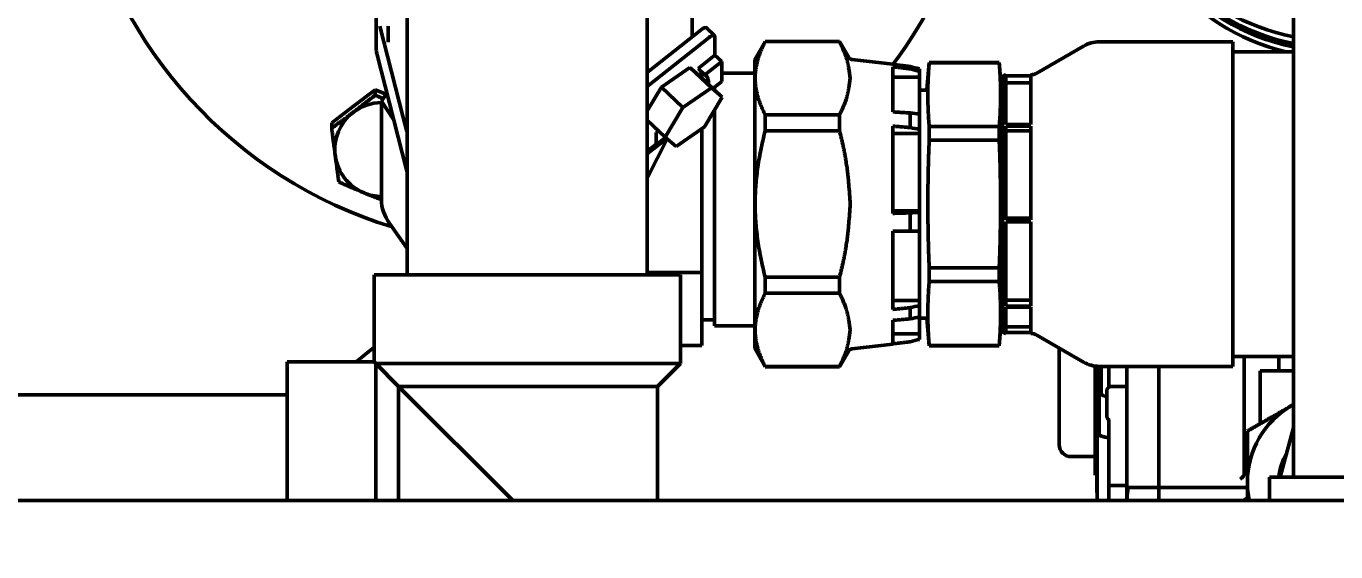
# Model space of a CAD drawing. Header units: inches. Extents: x 11 to 1621, y 11 to 1332.
# Drawn here: x 747.79 to 760.75, y 301.77 to 306.96 of the extents above; entities that cross this region are included whole.
import ezdxf

# ---------------------------------------------------------------- set-up
doc = ezdxf.new("R2010")
doc.units = ezdxf.units.IN
doc.header["$LTSCALE"] = 48
doc.header["$MEASUREMENT"] = 0
doc.layers.add('Dimension (ANSI)', color=7, linetype='Continuous', lineweight=25)
doc.layers.add('Visible (ANSI)', color=7, linetype='Continuous', lineweight=50)
doc.styles.add('Dimension Text', font='tahoma.ttf')
doc.dimstyles.new('ELC FT', dxfattribs={"dimscale": 48, "dimtxt": 0.12, "dimasz": 0.098425, "dimexe": 0.05, "dimexo": 0.1, "dimgap": 0.031496, "dimtad": 1, "dimdec": 5, "dimzin": 3, "dimdsep": 46, "dimlunit": 4, "dimtxsty": 'Dimension Text', "dimcen": 0.09, "dimdle": 0.5, "dimclrd": 5, "dimclre": 5, "dimclrt": 256, "dimadec": 1, "dimazin": 3, "dimtfac": 0.833333, "dimtofl": 0, "dimtmove": 0, "dimatfit": 3, "dimfxl": 0, "dimfrac": 2, "dimtolj": 1, "dimtzin": 0, "dimlwd": 25, "dimlwe": 25, "dimarcsym": 0})

# ---------------------------------------------------------------- blocks, each defined once
blk = doc.blocks.new('*D15')
at = {"layer": 'Defpoints', "color": 0, "linetype": 'Continuous', "transparency": 16777216}
for p in [(804.877, 319.63), (264.502, 280.771), (804.877, 187.693)]:
    blk.add_point(p, dxfattribs=at)
at = {"layer": 'Dimension (ANSI)', "color": 5, "linetype": 'Continuous', "lineweight": 25, "transparency": 16777216}
for p, q in [((804.877, 314.83), (804.877, 185.293)), ((264.502, 275.971), (264.502, 185.293)), ((269.227, 187.693), (800.153, 187.693))]:
    blk.add_line(p, q, dxfattribs=at)
at = {"layer": 'Dimension (ANSI)', "color": 5, "linetype": 'Continuous', "transparency": 16777216}
for points in [[(269.227, 188.48), (269.227, 186.905), (264.502, 187.693)], [(800.153, 188.48), (800.153, 186.905), (804.877, 187.693)]]:
    blk.add_solid(points, dxfattribs=at)
at = {"layer": 'Dimension (ANSI)', "linetype": 'Continuous', "lineweight": 25, "transparency": 16777216, "insert": (534.752, 192.841), "char_height": 5.76, "attachment_point": 5, "style": 'Dimension Text'}
blk.add_mtext('\\A1;45\'-0 3/8"', dxfattribs=at)
blk = doc.blocks.new('*D25')
at = {"layer": 'Defpoints', "color": 0, "linetype": 'Continuous', "transparency": 16777216}
for p in [(804.877, 319.63), (744.252, 285.943), (804.877, 225.928)]:
    blk.add_point(p, dxfattribs=at)
at = {"layer": 'Dimension (ANSI)', "color": 5, "linetype": 'Continuous', "lineweight": 25, "transparency": 16777216}
for p, q in [((804.877, 314.83), (804.877, 223.528)), ((744.252, 281.143), (744.252, 223.528)), ((748.977, 225.928), (800.153, 225.928))]:
    blk.add_line(p, q, dxfattribs=at)
at = {"layer": 'Dimension (ANSI)', "color": 5, "linetype": 'Continuous', "transparency": 16777216}
for points in [[(748.977, 226.715), (748.977, 225.141), (744.252, 225.928)], [(800.153, 226.715), (800.153, 225.141), (804.877, 225.928)]]:
    blk.add_solid(points, dxfattribs=at)
at = {"layer": 'Dimension (ANSI)', "linetype": 'Continuous', "lineweight": 25, "transparency": 16777216, "insert": (774.565, 231.076), "char_height": 5.76, "attachment_point": 5, "style": 'Dimension Text'}
blk.add_mtext('\\A1;5\'-0 5/8"', dxfattribs=at)

msp = doc.modelspace()

# ---------------------------------------------------------------- linework, layer by layer
at = {"layer": 'Visible (ANSI)'}
for p, q in [((760.332429, 334.773116), (760.332429, 302.503616)), ((751.564929, 320.016153), (751.564929, 304.504153)), ((753.939929, 320.016153), (753.939929, 304.504153)), ((751.258607, 307.12414), (751.258607, 306.730439)), ((754.385337, 307.08087), (754.385337, 306.859878)), ((751.409679, 306.512176), (751.294735, 306.963663)), ((751.377429, 306.806387), (751.377429, 306.964438)), ((754.47168, 306.928238), (753.939929, 306.507237)), ((753.939929, 306.368649), (754.551374, 306.852745)), ((754.385337, 306.889305), (754.402258, 306.873275)), ((754.525831, 306.946032), (754.605525, 306.870538)), ((754.609489, 306.859386), (754.609489, 306.676966)), ((755.002429, 306.633119), (755.106852, 306.813985)), ((755.106852, 306.811484), (755.106852, 306.813985)), ((755.841508, 306.813985), (755.106852, 306.813985)), ((755.841508, 306.811484), (755.106852, 306.811484)), ((755.841508, 306.813985), (755.841508, 306.811484)), ((755.933477, 306.654691), (755.841508, 306.813985)), ((757.794089, 306.499337), (758.257083, 306.766647)), ((759.735185, 306.808316), (758.412595, 306.808316)), ((759.735185, 306.808316), (759.735185, 303.599655)), ((751.263224, 306.693733), (751.556134, 305.543217)), ((754.609489, 306.676966), (754.441917, 306.544296)), ((754.508328, 306.481385), (754.6759, 306.614055)), ((754.609489, 306.676966), (754.6759, 306.614055)), ((754.6759, 306.614055), (754.6759, 306.417205)), ((755.002429, 306.633119), (755.002429, 303.774852)), ((756.368571, 306.588245), (755.963037, 306.635268)), ((756.368571, 306.588245), (756.368571, 306.585208)), ((756.705657, 306.336837), (756.729029, 306.603985)), ((756.729029, 306.60181), (756.729029, 306.603985)), ((757.422324, 306.603985), (756.729029, 306.603985)), ((757.422324, 306.60181), (756.729029, 306.60181)), ((757.422324, 306.603985), (757.422324, 306.60181)), ((757.455658, 306.222982), (757.422324, 306.603985)), ((759.735185, 306.709891), (760.332429, 306.709891)), ((751.524623, 306.060688), (751.409679, 306.512176)), ((754.079617, 306.35946), (754.362107, 306.556555)), ((754.362107, 306.556555), (754.574623, 306.355239)), ((754.362107, 306.556555), (754.469399, 306.462487)), ((754.441917, 306.544296), (754.508328, 306.481385)), ((754.469399, 306.462487), (754.681915, 306.261171)), ((754.6759, 306.499863), (755.002429, 306.499863)), ((756.368571, 306.56224), (756.368571, 306.115848)), ((756.63235, 306.460233), (756.368571, 306.460233)), ((756.541799, 306.565422), (756.541799, 306.54176)), ((756.63235, 306.517006), (756.63235, 306.541507)), ((756.63235, 306.517006), (756.63235, 306.460233)), ((756.63235, 306.093203), (756.63235, 306.460233)), ((757.487154, 306.483513), (757.487154, 306.473871)), ((757.735034, 306.473871), (757.487154, 306.473871)), ((757.487154, 306.471426), (757.735034, 306.471426)), ((757.487154, 306.471426), (757.487154, 305.991067)), ((757.735034, 306.483513), (757.735034, 306.473871)), ((757.735034, 306.471426), (757.735034, 305.991067)), ((751.031857, 306.171327), (751.246679, 306.334756)), ((751.246679, 306.334756), (751.246679, 306.28227)), ((751.246679, 306.334756), (751.355308, 306.290145)), ((753.939929, 306.127311), (754.079617, 306.35946)), ((754.079617, 306.35946), (754.292133, 306.158145)), ((754.292133, 306.158145), (754.574623, 306.355239)), ((754.574623, 306.355239), (754.681915, 306.261171)), ((754.6759, 306.417205), (754.589452, 306.348762)), ((754.604429, 306.36062), (754.604429, 306.334573)), ((756.699774, 306.331446), (756.63235, 306.331446)), ((757.455658, 306.452017), (757.455658, 303.955954)), ((757.487154, 306.404318), (757.735034, 306.404318)), ((751.309054, 306.220763), (751.363026, 306.301722)), ((751.429717, 306.039768), (751.309054, 306.220763)), ((751.309054, 306.220763), (751.309054, 305.249863)), ((754.681915, 306.261171), (754.506717, 305.970008)), ((750.817035, 306.007899), (751.031857, 306.171327)), ((754.116936, 305.866982), (754.292133, 306.158145)), ((754.604429, 306.132397), (754.604429, 303.999863)), ((755.106852, 306.087314), (755.841508, 306.087314)), ((755.106852, 305.930038), (755.106852, 306.087314)), ((755.841508, 306.087314), (755.841508, 305.930038)), ((756.541799, 306.105596), (756.541799, 305.961087)), ((756.63235, 305.943571), (756.63235, 306.093203)), ((750.817035, 306.007899), (750.817035, 305.955413)), ((751.556134, 305.936917), (751.524623, 306.060688)), ((753.939929, 306.03466), (754.116936, 305.866982)), ((754.506717, 305.970008), (754.224228, 305.772914)), ((754.479429, 305.950969), (754.479429, 304.528176)), ((756.368571, 305.975579), (756.368571, 305.112332)), ((756.63235, 305.943571), (756.63235, 305.903399)), ((756.729029, 305.835335), (756.729029, 305.972098)), ((756.729029, 305.972098), (757.422324, 305.972098)), ((757.422324, 305.972098), (757.422324, 305.835335)), ((757.735034, 305.991067), (757.487154, 305.991067)), ((757.487154, 305.976134), (757.735034, 305.976134)), ((757.487154, 305.976134), (757.487154, 305.047201)), ((757.735034, 305.976134), (757.735034, 305.047201)), ((754.121055, 305.863371), (753.939929, 305.719969)), ((753.939929, 305.701635), (754.132043, 305.853736)), ((754.135418, 305.850778), (753.939929, 305.4598)), ((754.050864, 305.929571), (754.02834, 305.911738)), ((754.02834, 305.911738), (754.02834, 305.798217)), ((754.224228, 305.772914), (754.116936, 305.866982)), ((755.841508, 305.930038), (755.106852, 305.930038)), ((756.63235, 305.903399), (756.368571, 305.903399)), ((756.63235, 305.138664), (756.63235, 305.903399)), ((757.422324, 305.835335), (756.729029, 305.835335)), ((757.487154, 305.928649), (757.735034, 305.928649)), ((754.02834, 305.798217), (753.939929, 305.728219)), ((756.63235, 305.138664), (756.368571, 305.138664)), ((756.541799, 305.117618), (756.541799, 304.936914)), ((756.63235, 305.138664), (756.63235, 305.124008)), ((756.63235, 304.936897), (756.63235, 305.124008)), ((757.487154, 305.064525), (757.735034, 305.064525)), ((757.735034, 305.047201), (757.487154, 305.047201)), ((751.564929, 304.764178), (751.391602, 305.009301)), ((756.368571, 304.936929), (756.368571, 304.162505)), ((756.63235, 304.936857), (756.368571, 304.936857)), ((756.541799, 304.936914), (756.63235, 304.936897)), ((756.63235, 304.936897), (756.63235, 304.936857)), ((756.63235, 304.25081), (756.63235, 304.936857)), ((757.487154, 305.028528), (757.487154, 304.195178)), ((757.487154, 305.028528), (757.735034, 305.028528)), ((757.487154, 305.028482), (757.735034, 305.028482)), ((757.735034, 305.028528), (757.735034, 304.195178)), ((753.939929, 304.528176), (754.479429, 304.528176)), ((754.479429, 304.528176), (754.479429, 303.806488)), ((756.729029, 304.437511), (756.729029, 304.574383)), ((756.729029, 304.574383), (757.422324, 304.574383)), ((757.422324, 304.574383), (757.422324, 304.437511)), ((754.268054, 304.504153), (751.236804, 304.504153)), ((751.236804, 303.644778), (751.236804, 304.504153)), ((754.268054, 303.629153), (754.268054, 304.504153)), ((755.106852, 304.479943), (755.841508, 304.479943)), ((755.106852, 304.322539), (755.106852, 304.479943)), ((755.841508, 304.479943), (755.841508, 304.322539)), ((757.422324, 304.437511), (756.729029, 304.437511)), ((755.841508, 304.322539), (755.106852, 304.322539)), ((756.63235, 304.25081), (756.368571, 304.25081)), ((756.541799, 304.180234), (756.541799, 304.069188)), ((756.63235, 304.25081), (756.63235, 304.201663)), ((756.63235, 304.08668), (756.63235, 304.201663)), ((757.455658, 304.184989), (757.422324, 303.803985)), ((757.487154, 304.253272), (757.735034, 304.253272)), ((757.735034, 304.195178), (757.487154, 304.195178)), ((757.487154, 304.183703), (757.487154, 303.924458)), ((757.487154, 304.183703), (757.735034, 304.183703)), ((757.735034, 304.183703), (757.735034, 303.924458)), ((754.479429, 304.059863), (754.604429, 304.059863)), ((754.604429, 303.999863), (755.002429, 303.999863)), ((756.368571, 304.054717), (756.368571, 303.819726)), ((756.63235, 303.919651), (756.63235, 304.08668)), ((756.699774, 304.076525), (756.63235, 304.076525)), ((756.705657, 304.071134), (756.729029, 303.803985)), ((756.368571, 303.919651), (756.63235, 303.919651)), ((756.63235, 303.919651), (756.63235, 303.866464)), ((757.735034, 303.99089), (757.487154, 303.99089)), ((757.735034, 303.9341), (757.487154, 303.9341)), ((757.794089, 303.908634), (758.257083, 303.641324)), ((751.057805, 303.644778), (751.236804, 303.790776)), ((754.268054, 303.806488), (754.479429, 303.806488)), ((755.002429, 303.774852), (755.106852, 303.593985)), ((755.933477, 303.75328), (755.841508, 303.593985)), ((756.368571, 303.819726), (755.963037, 303.772703)), ((756.729029, 303.803985), (756.729029, 303.806271)), ((756.729029, 303.806271), (757.422324, 303.806271)), ((757.422324, 303.803985), (756.729029, 303.803985)), ((757.422324, 303.806271), (757.422324, 303.803985)), ((758.01589, 303.190844), (758.01589, 303.769564)), ((750.377429, 303.644778), (750.377429, 302.273462)), ((751.236804, 303.644778), (750.377429, 303.644778)), ((751.236804, 303.644778), (751.252429, 303.629153)), ((751.252429, 303.629153), (751.252429, 302.273462)), ((754.268054, 303.629153), (751.252429, 303.629153)), ((751.252429, 303.629153), (751.479773, 303.401809)), ((754.04071, 303.401809), (754.268054, 303.629153)), ((759.735185, 303.69808), (760.332429, 303.69808)), ((759.846598, 303.33027), (759.846598, 303.69808)), ((760.187429, 303.553723), (760.187429, 303.69808)), ((755.106852, 303.596614), (755.841508, 303.596614)), ((755.106852, 303.593985), (755.106852, 303.596614)), ((755.841508, 303.593985), (755.106852, 303.593985)), ((755.841508, 303.596614), (755.841508, 303.593985)), ((758.37022, 303.602555), (758.37022, 302.729529)), ((758.389905, 303.480915), (758.389905, 303.600484)), ((758.389905, 302.905358), (758.389905, 303.480915)), ((758.40959, 303.310341), (758.40959, 303.599669)), ((759.735185, 303.599655), (758.412595, 303.599655)), ((758.429275, 303.332684), (758.429275, 303.599661)), ((758.508016, 303.393893), (758.508016, 303.599655)), ((758.685181, 303.340112), (758.685181, 303.599655)), ((759.000142, 303.349955), (759.000142, 303.599655)), ((759.000142, 303.599655), (759.000142, 303.349955)), ((760.002429, 303.553723), (760.002429, 303.031073)), ((760.332429, 303.553723), (760.002429, 303.553723)), ((751.479773, 303.401809), (754.04071, 303.401809)), ((752.60812, 302.273462), (751.479773, 303.401809)), ((751.479773, 302.273462), (751.479773, 303.401809)), ((754.04071, 303.401809), (754.04071, 302.273462)), ((758.488331, 303.103891), (758.488331, 303.359797)), ((758.685181, 303.399167), (758.527701, 303.399167)), ((759.000142, 303.349955), (759.000142, 303.190181)), ((759.000142, 303.190181), (759.000142, 303.349955)), ((745.222429, 303.316653), (750.377429, 303.316653)), ((758.40959, 303.310341), (758.40959, 302.926418)), ((758.685181, 303.193653), (758.685181, 303.340112)), ((759.846598, 303.33027), (759.846598, 303.197125)), ((758.01589, 302.824676), (758.01589, 303.190844)), ((758.387937, 303.156949), (758.387937, 303.171551)), ((758.387937, 303.171551), (758.389905, 303.171551)), ((758.387937, 303.156949), (758.389905, 303.156949)), ((758.387937, 303.133199), (758.387937, 303.156949)), ((758.387937, 303.133199), (758.389905, 303.133199)), ((758.387937, 303.124472), (758.387937, 303.133199)), ((758.387937, 303.054721), (758.387937, 303.124472)), ((758.685181, 302.273462), (758.685181, 303.193653)), ((759.000142, 302.402629), (759.000142, 303.190181)), ((759.000142, 303.190181), (759.000142, 302.402629)), ((759.846598, 302.527898), (759.846598, 303.197125)), ((758.387937, 303.054721), (758.389905, 303.054721)), ((758.387937, 303.023865), (758.387937, 303.054721)), ((758.387937, 303.023865), (758.389905, 303.023865)), ((758.387937, 303.009513), (758.387937, 303.023865)), ((758.387937, 303.008078), (758.387937, 303.009513)), ((758.387937, 303.009513), (758.389905, 303.009513)), ((758.387937, 302.960126), (758.387937, 303.008078)), ((758.387937, 302.928344), (758.387937, 302.960126)), ((758.389905, 302.960126), (758.387937, 302.960126)), ((758.508016, 303.05922), (758.508016, 303.069776)), ((758.508016, 303.03042), (758.508016, 303.05922)), ((758.508016, 303.007768), (758.508016, 303.03042)), ((758.508016, 302.424797), (758.508016, 303.007768)), ((760.332429, 302.99487), (760.200798, 302.503616)), ((758.387937, 302.928344), (758.389905, 302.928344)), ((758.387937, 302.907937), (758.387937, 302.928344)), ((758.387937, 302.907937), (758.389905, 302.907937)), ((758.387937, 302.889703), (758.387937, 302.907937)), ((758.387937, 302.889703), (758.389905, 302.889703)), ((758.387937, 302.869896), (758.387937, 302.889703)), ((758.387937, 302.869896), (758.389905, 302.869896)), ((758.387937, 302.847766), (758.387937, 302.869896)), ((758.387937, 302.847766), (758.389905, 302.847766)), ((758.387937, 302.817702), (758.387937, 302.847766)), ((758.389905, 302.905358), (758.389905, 302.743752)), ((758.134, 302.706569), (758.37022, 302.706569)), ((758.37022, 302.769711), (758.387937, 302.769711)), ((758.37022, 302.729529), (758.37022, 302.662753)), ((758.387937, 302.729529), (758.37022, 302.729529)), ((758.387937, 302.817702), (758.389905, 302.817702)), ((758.387937, 302.814083), (758.387937, 302.817702)), ((758.387937, 302.814083), (758.389905, 302.814083)), ((758.387937, 302.787834), (758.387937, 302.814083)), ((758.387937, 302.781982), (758.387937, 302.787834)), ((758.389905, 302.787834), (758.387937, 302.787834)), ((758.387937, 302.781303), (758.387937, 302.781982)), ((758.387937, 302.781982), (758.389905, 302.781982)), ((758.387937, 302.7522), (758.387937, 302.781303)), ((758.387937, 302.717126), (758.387937, 302.7522)), ((758.389905, 302.7522), (758.387937, 302.7522)), ((758.387937, 302.717126), (758.389905, 302.717126)), ((758.387937, 302.68713), (758.387937, 302.717126)), ((758.389905, 302.308993), (758.389905, 302.743752)), ((758.37022, 302.549088), (758.37022, 302.662753)), ((758.387937, 302.662753), (758.37022, 302.662753)), ((758.387937, 302.68713), (758.389905, 302.68713)), ((758.387937, 302.396945), (758.387937, 302.68713)), ((758.37022, 302.549088), (758.37022, 302.523254)), ((758.37022, 302.549088), (758.387937, 302.549088)), ((758.37022, 302.523254), (758.387937, 302.523254)), ((761.408679, 302.503616), (760.096179, 302.503616)), ((760.096179, 302.273462), (760.096179, 302.503616)), ((758.387937, 302.350287), (758.387937, 302.396945)), ((758.387937, 302.350287), (758.389905, 302.350287)), ((758.508016, 302.273462), (758.508016, 302.424797)), ((758.527701, 302.420364), (758.665496, 302.420364)), ((759.000142, 302.402629), (758.704866, 302.402629)), ((759.000142, 302.273462), (759.000142, 302.402629)), ((759.877429, 302.402629), (759.000142, 302.402629)), ((759.000142, 302.402629), (759.000142, 302.273462)), ((745.222429, 302.273462), (766.252429, 302.273462)), ((758.389905, 302.308993), (758.389905, 302.273462))]:
    msp.add_line(p, q, dxfattribs=at)
for centre, radius, start, end in [((758.412595, 306.497293), 0.311024, 90, 120), ((755.967572, 306.674377), 0.03937, 209.9999985, 263.3858656), ((757.487154, 306.452017), 0.031496, 90, 180), ((757.735034, 306.601623), 0.11811, 270, 300.0000001), ((756.699774, 306.337352), 0.005906, 270, 354.9999853), ((756.699774, 304.070619), 0.005906, 5.0000147, 90), ((757.487154, 303.955954), 0.031496, 180, 270), ((757.735034, 303.806348), 0.11811, 59.9999999, 90), ((755.967572, 303.733594), 0.03937, 96.6141344, 150.0000015), ((758.134, 303.769561), 0.11811, 174.7854858, 179.9996079), ((758.412595, 303.910678), 0.311024, 240, 270), ((758.527701, 303.359797), 0.03937, 90, 179.999798), ((760.752429, 302.453723), 0.875, 118.685402, 120), ((758.527701, 303.103892), 0.03937, 180.000202, 252.7606176), ((760.752429, 302.453723), 0.875, 120, 180), ((758.134, 302.824679), 0.11811, 180.0003921, 270), ((758.37022, 302.765624), 0.019685, 25.8419328, 90), ((760.752429, 302.453723), 0.565, 150, 174.9338448), ((760.752429, 302.453723), 0.875, 180, 191.8887838)]:
    msp.add_arc(centre, radius, start, end, dxfattribs=at)
for centre, major_axis, ratio, start_param, end_param in [((752.752429, 309.237337), (-4.5, 0), 0.991444861, 5.424314262, 7.551958033), ((752.752429, 309.237337), (4.5, 0), 0.991444861, 5.646534534, 7.142056353), ((760.752429, 308.922489), (-2.125, 0), 0.991444861, 5.02696336, 7.655024588), ((760.752429, 308.825247), (-2.125, 0), 0.991444861, 6.275595855, 7.655024588), ((760.752429, 308.857226), (-2.125, 0), 0.991444861, 0, 1.371839281), ((760.752429, 308.759984), (-2.125, 0), 0.991444861, 0, 1.33821425), ((754.47168, 306.888868), (0.054151, 0.057164), 0.369029083, 0, 1.199322532), ((754.551374, 306.813375), (0.054151, 0.057164), 0.369029083, 5.911711512, 7.482507839), ((751.455457, 306.730439), (-0.19685, 0), 0.866025404, 0, 0.217009653), ((751.317366, 305.744474), (-0.469, 0), 0.991444861, 4.730114432, 5.36688745), ((751.317366, 305.744474), (-0.469, 0), 0.991444861, 5.36688745, 6.414085001), ((751.317366, 305.802428), (0.469, 0), 0.991444861, 2.223970578, 2.226619015), ((751.748368, 305.973623), (-0.19685, 0), 0.866025404, 0.217009653, 0.371272116), ((751.317366, 305.744474), (-0.469, 0), 0.991444861, 0.130899694, 1.178097245), ((751.748368, 305.579922), (-0.19685, 0), 0.866025404, 0.217009653, 0.371272116), ((751.317366, 305.744474), (0.469, 0), 0.991444861, 4.319689899, 4.694663529), ((752.752429, 305.249863), (-1.443376, 0), 0.5, 0, 0.339836909), ((759.807228, 302.489098), (0.039215, 0.039215), 0.088884345, 4.623737607, 6.144943878), ((759.816994, 302.527843), (-0.029604, -0.000059), 0.259707265, 3.083884711, 3.141074393), ((759.886287, 302.532191), (-0.039688, -0.000002), 0.224948636, 6.178762954, 6.283174532), ((758.527701, 302.424797), (0.019685, 0), 0.225227935, 3.141592628, 4.712388982), ((758.665496, 302.41593), (0.019685, 0), 0.225227935, 0, 1.570796327), ((758.704866, 302.211376), (0, -0.191253), 0.10292659, 3.141592654, 4.381773444)]:
    msp.add_ellipse(centre, major_axis=major_axis, ratio=ratio, start_param=start_param, end_param=end_param, dxfattribs=at)
for points, weights in [([(755.106852, 306.811484), (754.918337, 306.449399), (755.106852, 306.087314)], [1.00007751287, 1.12008681441, 1.00007751287]), ([(755.933477, 306.54693), (755.913961, 306.672323), (755.841508, 306.811484)], [1.05523506807, 1.04302788919, 1.00007751287]), ([(756.729029, 306.60181), (756.704189, 306.286954), (756.729029, 305.972098)], [1, 1.12, 1]), ([(757.422324, 305.972098), (757.447165, 306.286954), (757.422324, 306.60181)], [1, 1.12, 1]), ([(756.541799, 306.565422), (756.455843, 306.575243), (756.368571, 306.585208)], [1, 1.00002776304, 1]), ([(756.368571, 306.56224), (756.455843, 306.551925), (756.541799, 306.54176)], [1, 1.00002776331, 1]), ([(755.841508, 306.087314), (755.913961, 306.226476), (755.933477, 306.351868)], [1.00007751287, 1.04302788879, 1.05523506784]), ([(751.031857, 306.113374), (751.131556, 306.189221), (751.246679, 306.28227)], [1, 1.0379548493, 1]), ([(751.246679, 306.28227), (751.287949, 306.263638), (751.326357, 306.246718)], [1, 1.01138486069, 1.01593976129]), ([(750.817035, 305.955413), (750.932158, 306.037526), (751.031857, 306.113374)], [1, 1.0379548493, 1]), ([(756.541799, 306.105596), (756.455843, 306.110684), (756.368571, 306.115848)], [1, 1.0000277636, 1]), ([(750.852379, 305.683781), (750.835976, 305.807308), (750.817035, 305.955413)], [1, 1.0379548493, 1]), ([(756.368571, 305.975579), (756.455843, 305.96828), (756.541799, 305.961087)], [1, 1.00002776372, 1]), ([(755.106852, 305.930038), (754.918337, 305.20499), (755.106852, 304.479943)], [1.00007751287, 1.12008681441, 1.00007751287]), ([(755.933477, 305.400289), (755.913961, 305.651378), (755.841508, 305.930038)], [1.05523506784, 1.04302788879, 1.00007751287]), ([(756.729029, 305.835335), (756.704189, 305.204859), (756.729029, 304.574383)], [1.15979769911, 1.298973423, 1.15979769911]), ([(757.422324, 304.574383), (757.447165, 305.204859), (757.422324, 305.835335)], [1.15979769911, 1.298973423, 1.15979769911]), ([(750.887722, 305.423085), (750.868782, 305.560254), (750.852379, 305.683781)], [1, 1.0379548493, 1]), ([(751.137888, 305.314881), (751.021786, 305.362561), (750.887722, 305.423085)], [1, 1.0379548493, 1]), ([(751.309063, 305.247243), (751.220374, 305.281007), (751.137888, 305.314881)], [1.01585736545, 1.02667227282, 1]), ([(756.541799, 305.117618), (756.455843, 305.114994), (756.368571, 305.112332)], [1, 1.0000277638, 1]), ([(755.841508, 304.479943), (755.913961, 304.758603), (755.933477, 305.009692)], [1.00007751287, 1.04302788879, 1.05523506784]), ([(756.368571, 304.936929), (756.455843, 304.936921), (756.541799, 304.936914)], [1, 1.00002776286, 1]), ([(756.729029, 304.437511), (756.704189, 304.121891), (756.729029, 303.806271)], [1.15979769911, 1.298973423, 1.15979769911]), ([(757.422324, 303.806271), (757.447165, 304.121891), (757.422324, 304.437511)], [1.15979769911, 1.298973423, 1.15979769911]), ([(755.106852, 304.322539), (754.918337, 303.959577), (755.106852, 303.596614)], [1.00007751287, 1.12008681441, 1.00007751287]), ([(755.933477, 304.057344), (755.913961, 304.183041), (755.841508, 304.322539)], [1.05523506807, 1.04302788919, 1.00007751287]), ([(756.541799, 304.180234), (756.455843, 304.171434), (756.368571, 304.162505)], [1, 1.00002776317, 1]), ([(756.368571, 304.054717), (756.455843, 304.062005), (756.541799, 304.069188)], [1, 1.00002776409, 1]), ([(755.841508, 303.596614), (755.913961, 303.736113), (755.933477, 303.861809)], [1.00007751287, 1.04302788879, 1.05523506784]), ([(756.541799, 303.842549), (756.455843, 303.832728), (756.368571, 303.822763)], [1, 1.00002776413, 1]), ([(760.314929, 303.211495), (760.323678, 303.216546), (760.332429, 303.221599)], [1, 1.0015780932, 1.00302495794]), ([(759.877429, 302.958904), (760.111885, 303.094267), (760.314929, 303.211495)], [1, 1.0379548493, 1]), ([(759.877429, 302.453723), (759.877429, 302.688178), (759.877429, 302.958904)], [1, 1.0379548493, 1]), ([(759.877429, 302.273462), (759.877429, 302.364529), (759.877429, 302.453723)], [1.01772768334, 1.01410742757, 1])]:
    msp.add_rational_spline(points, weights, degree=2, dxfattribs=at)
for points in [[(760.140092, 306.742529), (760.140412, 306.731652), (760.140759, 306.720771), (760.141134, 306.709891)], [(754.469498, 306.518169), (754.475629, 306.506524), (754.47873, 306.492031), (754.47873, 306.475016)], [(754.47873, 306.475016), (754.47873, 306.468634), (754.478294, 306.461916), (754.477425, 306.454884)], [(756.63235, 306.541507), (756.602447, 306.549407), (756.572266, 306.557378), (756.541799, 306.565422)], [(756.541799, 306.54176), (756.572266, 306.533435), (756.602447, 306.525184), (756.63235, 306.517006)], [(754.543833, 306.391971), (754.544703, 306.399007), (754.545141, 306.405729), (754.545141, 306.412105)], [(756.63235, 306.093203), (756.602447, 306.097297), (756.572266, 306.101428), (756.541799, 306.105596)], [(756.541799, 305.961087), (756.572266, 305.955196), (756.602447, 305.949358), (756.63235, 305.943571)], [(756.63235, 305.124008), (756.602447, 305.121897), (756.572266, 305.119768), (756.541799, 305.117618)], [(756.63235, 304.201663), (756.602447, 304.194584), (756.572266, 304.187441), (756.541799, 304.180234)], [(756.541799, 304.069188), (756.572266, 304.075071), (756.602447, 304.080901), (756.63235, 304.08668)], [(756.63235, 303.866464), (756.602447, 303.858564), (756.572266, 303.850593), (756.541799, 303.842549)]]:
    msp.add_open_spline(points, degree=3, dxfattribs=at)
for points, knots in [([(754.545141, 306.412105), (754.545141, 306.425132), (754.543317, 306.436715), (754.533931, 306.462522), (754.523569, 306.474134), (754.50887, 306.481134), (754.5086, 306.48126), (754.508328, 306.481385)], [0, 0, 0, 0, 0.1913573547, 0.1913573547, 0.4975291221, 0.4975291221, 0.5032328, 0.5032328, 0.5032328, 0.5032328]), ([(755.933477, 306.351868), (755.938301, 306.382727), (755.945935, 306.418893), (755.945935, 306.479905), (755.938301, 306.516072), (755.933477, 306.54693)], [1.8062484327, 1.8062484327, 1.8062484327, 1.8062484327, 2.271719284, 2.271719284, 2.737190124, 2.737190124, 2.737190124, 2.737190124]), ([(755.933477, 305.009692), (755.938301, 305.071483), (755.945935, 305.143905), (755.945935, 305.266076), (755.938301, 305.338497), (755.933477, 305.400289)], [1.8062484327, 1.8062484327, 1.8062484327, 1.8062484327, 2.271719284, 2.271719284, 2.7371901353, 2.7371901353, 2.7371901353, 2.7371901353]), ([(755.933477, 303.861809), (755.938301, 303.892742), (755.945935, 303.928997), (755.945935, 303.990156), (755.938301, 304.026411), (755.933477, 304.057344)], [1.8008062802, 1.8008062802, 1.8008062802, 1.8008062802, 2.2662771315, 2.2662771315, 2.7317479715, 2.7317479715, 2.7317479715, 2.7317479715]), ([(758.389905, 303.480915), (758.389905, 303.480949), (758.389905, 303.480984), (758.389916, 303.482408), (758.39014, 303.483798), (758.391007, 303.486487), (758.391644, 303.487787), (758.393689, 303.490774), (758.395307, 303.492383), (758.39904, 303.494862), (758.401025, 303.495786), (758.405247, 303.49699), (758.4074, 303.497295), (758.40959, 303.497295)], [-0.17219338975, -0.17219338975, -0.17219338975, -0.17219338975, -0.17181841338, -0.17181841338, -0.15671253457, -0.15671253457, -0.14189022878, -0.14189022878, -0.12076826785, -0.12076826785, -0.102689002, -0.102689002, -0.08590920651, -0.08590920651, -0.08590920651, -0.08590920651]), ([(758.429275, 303.332684), (758.429275, 303.327271), (758.433376, 303.320841), (758.446161, 303.312316), (758.454319, 303.308566), (758.463892, 303.305484)], [-0.5453562452, -0.5453562452, -0.5453562452, -0.5453562452, -0.3619906441, -0.3619906441, -0.2406046662, -0.2406046662, -0.2406046662, -0.2406046662]), ([(758.463892, 303.305484), (758.466942, 303.304524), (758.470196, 303.303593), (758.477311, 303.301687), (758.481138, 303.300731), (758.486253, 303.299431), (758.487303, 303.299162), (758.48833, 303.298895)], [0, 0, 0, 0, 0.03997438189, 0.03997438189, 0.08172740012, 0.08172740012, 0.09276159735, 0.09276159735, 0.09276159735, 0.09276159735]), ([(758.40959, 302.926418), (758.40959, 302.922584), (758.413229, 302.918057), (758.42286, 302.912477), (758.427858, 302.910355), (758.433551, 302.908398)], [-0.4713318263, -0.4713318263, -0.4713318263, -0.4713318263, -0.3414547779, -0.3414547779, -0.2685719834, -0.2685719834, -0.2685719834, -0.2685719834]), ([(758.508016, 302.884793), (758.508014, 302.885812), (758.507513, 302.886732), (758.506206, 302.888223), (758.505417, 302.88882), (758.502932, 302.89042), (758.501153, 302.891205), (758.49575, 302.893321), (758.492039, 302.894367), (758.481171, 302.897171), (758.474154, 302.898581), (758.460843, 302.901378), (758.454564, 302.902722), (758.443236, 302.905472), (758.438117, 302.906885), (758.433551, 302.908398)], [0, 0, 0, 0, 0.00007804247, 0.00007804247, 0.00015608494, 0.00015608494, 0.00031216988, 0.00031216988, 0.000624339761, 0.000624339761, 0.001248679522, 0.001248679522, 0.001873019283, 0.001873019283, 0.002497353845, 0.002497353845, 0.002497353845, 0.002497353845]), ([(759.877429, 302.56723), (759.873256, 302.563043), (759.869242, 302.558933), (759.860815, 302.550091), (759.856764, 302.545669), (759.851287, 302.539344), (759.849363, 302.53698), (759.847495, 302.534345), (759.847055, 302.533637), (759.846814, 302.53312)], [0.0302045218, 0.0302045218, 0.0302045218, 0.0302045218, 0.0762805611, 0.0762805611, 0.1354574805, 0.1354574805, 0.1795127742, 0.1795127742, 0.201559546, 0.201559546, 0.201559546, 0.201559546]), ([(759.877429, 302.29541), (759.87634, 302.295186), (759.875264, 302.294919), (759.870362, 302.293496), (759.866685, 302.291807), (759.860111, 302.287549), (759.857156, 302.284915), (759.852568, 302.279375), (759.850782, 302.27647), (759.849468, 302.273462)], [0.02178027378, 0.02178027378, 0.02178027378, 0.02178027378, 0.03026361661, 0.03026361661, 0.06113294128, 0.06113294128, 0.09268792927, 0.09268792927, 0.12123799789, 0.12123799789, 0.12123799789, 0.12123799789])]:
    msp.add_open_spline(points, degree=3, knots=knots, dxfattribs=at)

# ---------------------------------------------------------------- dimensions: what is measured, and where the dimension line sits
at = {"layer": 'Dimension (ANSI)', "color": 5, "linetype": 'Continuous', "lineweight": 25, "true_color": 0x0000ff}
dim = msp.add_linear_dim(base=(804.877429, 187.692735), p1=(264.502429, 280.771104), p2=(804.877429, 319.630235), angle=180, dimstyle='ELC FT', override={"dimgap": 0.031496, "dimdec": 5, "dimlfac": 1, "dimtol": 0, "dimlim": 0, "dimtp": 0, "dimtm": 0, "dimtdec": 2, "dimatfit": 1}, dxfattribs=at)
dim.commit()
dim.dimension.update_dxf_attribs({"geometry": '*D15', "text_midpoint": (534.752429, 187.692735), "dimtype": 160})
dim = msp.add_linear_dim(base=(804.877429, 225.927966), p1=(744.252429, 285.942735), p2=(804.877429, 319.630235), dimstyle='ELC FT', override={"dimgap": 0.031496, "dimdec": 5, "dimlfac": 1, "dimtol": 0, "dimlim": 0, "dimtp": 0, "dimtm": 0, "dimtdec": 2, "dimatfit": 1}, dxfattribs=at)
dim.commit()
dim.dimension.update_dxf_attribs({"geometry": '*D25', "text_midpoint": (774.564929, 225.927966), "dimtype": 160})

doc.saveas('drawing.dxf')
